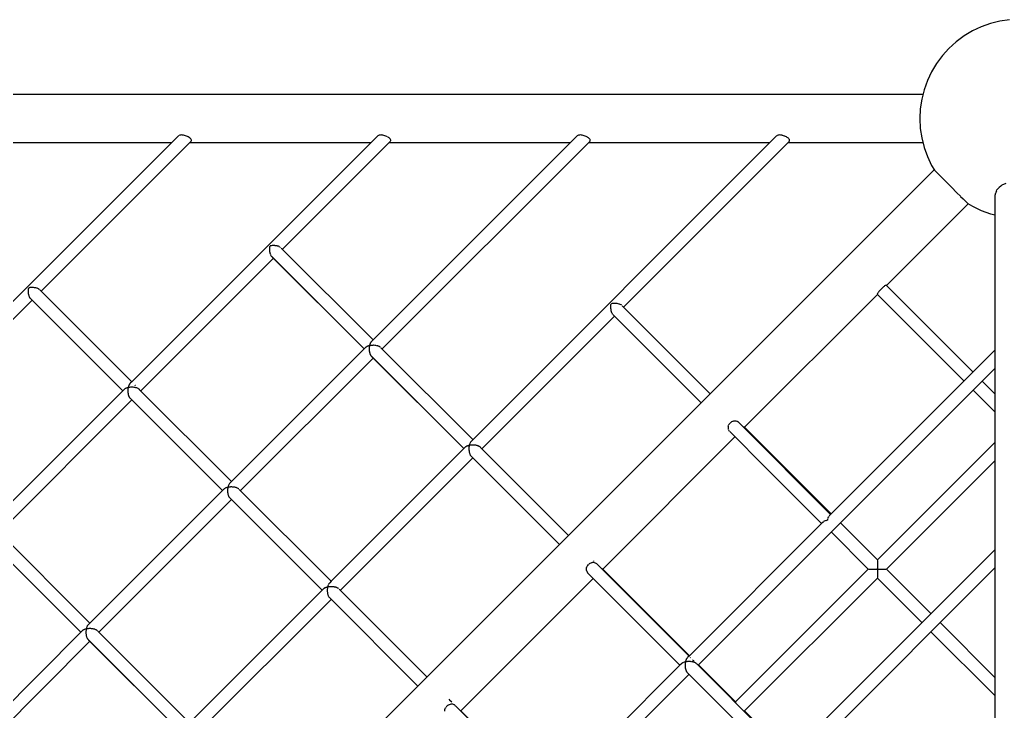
# Model space of a CAD drawing. Header units: millimetres. Extents: x -4086 to 3652, y -3941 to 3614.
# Drawn here: x -1010 to 218, y 1258 to 2119 of the extents above; entities that cross this region are included whole.
import ezdxf

# ---------------------------------------------------------------- set-up
doc = ezdxf.new("R2010")
doc.units = ezdxf.units.MM
doc.layers.add('DIKOM_ОБЪЕКТ', color=7, linetype='Continuous')

msp = doc.modelspace()

# ---------------------------------------------------------------- linework, layer by layer
at = {"layer": 'DIKOM_ОБЪЕКТ', "color": 7, "linetype": 'Continuous'}
for p, q in [((198.095, 2113.982), (186.671, 2109.894)), ((209.864, 2116.93), (198.095, 2113.982)), ((221.865, 2118.709), (209.864, 2116.93)), ((175.702, 2104.707), (165.295, 2098.47)), ((186.671, 2109.894), (175.702, 2104.707)), ((155.551, 2091.243), (146.56, 2083.095)), ((165.295, 2098.47), (155.551, 2091.243)), ((146.56, 2083.095), (138.412, 2074.105)), ((131.184, 2064.36), (124.946, 2053.953)), ((138.412, 2074.105), (131.184, 2064.36)), ((124.946, 2053.953), (119.759, 2042.985)), ((119.759, 2042.985), (115.67, 2031.561)), ((115.67, 2031.561), (112.722, 2019.792)), ((114.173, 2025.584), (-1466.364, 2025.619)), ((112.722, 2019.792), (110.942, 2007.791)), ((110.942, 2007.791), (110.346, 1995.672)), ((110.346, 1995.672), (110.942, 1983.554)), ((110.942, 1983.554), (112.722, 1971.552)), ((-812.835, 1973.855), (-1170.733, 1615.974)), ((-1046.506, 1965.786), (-820.909, 1965.781)), ((-796.415, 1967.715), (-983.193, 1780.946)), ((-796.415, 1967.715), (-983.193, 1780.946)), ((-564.678, 1973.85), (-870.399, 1668.143)), ((-812.32, 1974.249), (-812.835, 1973.855)), ((-811.703, 1974.542), (-812.301, 1974.263)), ((-810.582, 1975.011), (-811.567, 1974.623)), ((-809.496, 1975.26), (-810.549, 1975.025)), ((-808.365, 1975.347), (-809.462, 1975.269)), ((-807.213, 1975.268), (-808.329, 1975.35)), ((-806.066, 1975.026), (-807.177, 1975.266)), ((-804.95, 1974.627), (-806.031, 1975.019)), ((-803.701, 1974.266), (-804.778, 1974.542)), ((-802.441, 1973.859), (-803.663, 1974.257)), ((-801.234, 1973.381), (-802.405, 1973.847)), ((-800.105, 1972.84), (-801.2, 1973.367)), ((-799.082, 1972.251), (-800.074, 1972.825)), ((-798.185, 1971.626), (-799.054, 1972.235)), ((-798.349, 1965.781), (-572.753, 1965.776)), ((-797.436, 1970.979), (-798.161, 1971.61)), ((-797.18, 1970.696), (-797.416, 1970.961)), ((-796.851, 1970.324), (-797.18, 1970.696)), ((-796.442, 1969.676), (-796.835, 1970.306)), ((-796.219, 1969.05), (-796.431, 1969.659)), ((-796.348, 1967.918), (-796.187, 1968.443)), ((-796.188, 1968.459), (-796.214, 1969.033)), ((-548.259, 1967.709), (-682.858, 1833.115)), ((-548.259, 1967.709), (-682.858, 1833.115)), ((-316.521, 1973.844), (-571.859, 1718.517)), ((-564.158, 1974.247), (-564.678, 1973.85)), ((-563.546, 1974.536), (-564.144, 1974.258)), ((-562.417, 1975.009), (-563.409, 1974.617)), ((-561.331, 1975.257), (-562.392, 1975.019)), ((-560.199, 1975.343), (-561.305, 1975.263)), ((-559.047, 1975.262), (-560.173, 1975.344)), ((-557.9, 1975.019), (-559.02, 1975.26)), ((-300.101, 1967.704), (-558.784, 1709.031)), ((-300.101, 1967.704), (-558.784, 1709.031)), ((-556.784, 1974.618), (-557.874, 1975.014)), ((-555.535, 1974.258), (-556.62, 1974.536)), ((-554.276, 1973.851), (-555.506, 1974.251)), ((-553.069, 1973.372), (-554.248, 1973.842)), ((-551.941, 1972.831), (-553.043, 1973.361)), ((-550.918, 1972.242), (-551.917, 1972.82)), ((-550.17, 1971.72), (-550.897, 1972.229)), ((-550.192, 1965.775), (-324.596, 1965.77)), ((-549.274, 1970.969), (-550.004, 1971.603)), ((-548.689, 1970.314), (-549.258, 1970.955)), ((-548.282, 1969.667), (-548.677, 1970.301)), ((-548.061, 1969.041), (-548.273, 1969.653)), ((-548.192, 1967.909), (-548.03, 1968.438)), ((-548.03, 1968.45), (-548.057, 1969.027)), ((-68.364, 1973.838), (-447.785, 1594.434)), ((-315.999, 1974.243), (-316.521, 1973.844)), ((-315.389, 1974.531), (-315.987, 1974.252)), ((-314.255, 1975.005), (-315.253, 1974.612)), ((-313.169, 1975.253), (-314.235, 1975.014)), ((-312.037, 1975.337), (-313.148, 1975.258)), ((-310.885, 1975.257), (-312.015, 1975.338)), ((-309.738, 1975.013), (-310.863, 1975.254)), ((-308.623, 1974.611), (-309.717, 1975.008)), ((-307.372, 1974.252), (-308.462, 1974.531)), ((-306.113, 1973.844), (-307.35, 1974.246)), ((-304.907, 1973.364), (-306.091, 1973.837)), ((-303.78, 1972.824), (-304.886, 1973.356)), ((-302.756, 1972.233), (-303.634, 1972.741)), ((-301.862, 1971.608), (-302.74, 1972.224)), ((-302.035, 1965.77), (-76.439, 1965.765)), ((-301.114, 1970.961), (-301.847, 1971.598)), ((-300.53, 1970.306), (-301.102, 1970.95)), ((-300.124, 1969.659), (-300.52, 1970.295)), ((-299.903, 1969.032), (-300.117, 1969.647)), ((-300.036, 1967.902), (-299.873, 1968.432)), ((-299.874, 1968.443), (-299.899, 1969.022)), ((-51.945, 1967.697), (-258.45, 1761.201)), ((-51.945, 1967.697), (-258.45, 1761.201)), ((-67.84, 1974.24), (-68.364, 1973.839)), ((-67.232, 1974.525), (-67.83, 1974.247)), ((-66.095, 1975.001), (-67.096, 1974.606)), ((-65.009, 1975.248), (-66.077, 1975.008)), ((-63.877, 1975.332), (-64.991, 1975.253)), ((-62.725, 1975.251), (-63.858, 1975.334)), ((-61.578, 1975.006), (-62.706, 1975.25)), ((-60.463, 1974.604), (-61.56, 1975.002)), ((-59.212, 1974.245), (-60.305, 1974.525)), ((-57.953, 1973.837), (-59.192, 1974.24)), ((-56.747, 1973.358), (-57.756, 1973.76)), ((-55.619, 1972.817), (-56.73, 1973.351)), ((-54.597, 1972.227), (-55.604, 1972.809)), ((-53.703, 1971.601), (-54.583, 1972.218)), ((-53.878, 1965.764), (114.172, 1965.76)), ((-52.955, 1970.954), (-53.69, 1971.592)), ((-52.371, 1970.298), (-52.944, 1970.945)), ((-51.966, 1969.651), (-52.364, 1970.289)), ((-51.745, 1969.025), (-51.959, 1969.642)), ((-51.879, 1967.894), (-51.716, 1968.426)), ((-51.716, 1968.435), (-51.742, 1969.017)), ((112.722, 1971.552), (115.669, 1959.783)), ((115.669, 1959.783), (119.757, 1948.36)), ((119.757, 1948.36), (124.944, 1937.391)), ((128.003, 1931.996), (-685.038, 1118.991)), ((124.944, 1937.391), (128.437, 1931.563)), ((128.003, 1931.996), (128.437, 1931.563)), ((128.003, 1931.996), (129.488, 1930.511)), ((129.488, 1930.511), (134.198, 1925.801)), ((134.198, 1925.801), (137.258, 1922.741)), ((137.774, 1922.224), (137.387, 1922.599)), ((137.774, 1922.224), (141.368, 1918.631)), ((141.368, 1918.631), (149.153, 1910.845)), ((149.153, 1910.845), (156.938, 1903.06)), ((156.938, 1903.06), (160.533, 1899.465)), ((204.066, 1900.328), (204.967, 1903.193)), ((205.2, 1903.9), (204.971, 1903.207)), ((205.2, 1903.9), (205.403, 1904.512)), ((205.664, 1905.413), (205.403, 1904.512)), ((205.668, 1905.427), (206.166, 1907.011)), ((206.166, 1907.011), (209.178, 1909.793)), ((210.984, 1911.414), (209.182, 1909.798)), ((211.431, 1911.874), (210.984, 1911.415)), ((211.429, 1911.874), (212.827, 1913.165)), ((212.827, 1913.165), (217.815, 1915.154)), ((160.533, 1899.465), (160.907, 1899.077)), ((161.048, 1898.951), (164.109, 1895.889)), ((164.109, 1895.889), (168.819, 1891.179)), ((170.304, 1889.694), (168.819, 1891.179)), ((204.065, 1876.475), (204.066, 1900.328)), ((170.304, 1889.694), (68.793, 1788.188)), ((170.304, 1889.694), (68.793, 1788.188)), ((169.87, 1890.128), (175.698, 1886.635)), ((170.304, 1889.694), (169.871, 1890.127)), ((175.698, 1886.635), (186.666, 1881.446)), ((186.666, 1881.446), (198.089, 1877.359)), ((198.089, 1877.359), (204.065, 1875.862)), ((204.057, 1685.71), (204.065, 1875.862)), ((-698.638, 1832.752), (-698.634, 1832.984)), ((-698.574, 1831.449), (-698.636, 1832.739)), ((-698.634, 1832.984), (-698.611, 1834.283)), ((-698.613, 1834.296), (-698.594, 1834.521)), ((-698.594, 1834.521), (-698.485, 1835.802)), ((-698.563, 1831.216), (-698.574, 1831.449)), ((-698.415, 1829.951), (-698.561, 1831.203)), ((-698.491, 1835.818), (-698.457, 1836.025)), ((-698.457, 1836.025), (-698.257, 1837.265)), ((-698.389, 1829.724), (-698.415, 1829.951)), ((-698.16, 1828.524), (-698.386, 1829.711)), ((-697.016, 1837.465), (-698.257, 1837.265)), ((-696.812, 1837.498), (-697.016, 1837.465)), ((-695.51, 1837.602), (-696.794, 1837.492)), ((-695.293, 1837.62), (-695.51, 1837.602)), ((-693.969, 1837.642), (-695.275, 1837.618)), ((-693.751, 1837.645), (-693.969, 1837.642)), ((-692.432, 1837.581), (-693.731, 1837.644)), ((-692.217, 1837.57), (-692.432, 1837.581)), ((-690.932, 1837.421), (-692.196, 1837.567)), ((-690.727, 1837.398), (-690.932, 1837.421)), ((-689.504, 1837.165), (-690.704, 1837.393)), ((-689.311, 1837.128), (-689.504, 1837.165)), ((-688.179, 1836.819), (-689.288, 1837.122)), ((-686.987, 1836.39), (-687.98, 1836.763)), ((-685.955, 1835.889), (-686.81, 1836.322)), ((-685.106, 1835.326), (-685.803, 1835.81)), ((-684.369, 1834.626), (-570.064, 1720.311)), ((-694.108, 1821.866), (-859.118, 1656.862)), ((-694.108, 1821.866), (-859.118, 1656.862)), ((-698.119, 1828.307), (-698.16, 1828.524)), ((-697.815, 1827.199), (-698.115, 1828.296)), ((-697.76, 1826.998), (-697.815, 1827.199)), ((-697.388, 1826.007), (-697.755, 1826.987)), ((-696.887, 1824.974), (-697.315, 1825.817)), ((-696.344, 1824.103), (-696.927, 1824.686)), ((-696.325, 1824.123), (-696.801, 1824.808)), ((-696.237, 1823.995), (-581.313, 1709.063)), ((-695.714, 1823.473), (-696.07, 1823.828)), ((-695.618, 1823.377), (-581.313, 1709.063)), ((-998.972, 1780.583), (-998.965, 1780.996)), ((-998.917, 1779.46), (-998.97, 1780.569)), ((-998.965, 1780.996), (-998.945, 1782.114)), ((-998.947, 1782.127), (-998.913, 1782.531)), ((-998.913, 1782.531), (-998.819, 1783.632)), ((-998.825, 1783.648), (-998.765, 1784.027)), ((-998.765, 1784.027), (-998.591, 1785.096)), ((-997.519, 1785.27), (-998.591, 1785.096)), ((-997.146, 1785.33), (-997.519, 1785.27)), ((-996.021, 1785.418), (-997.127, 1785.324)), ((-995.626, 1785.452), (-996.021, 1785.418)), ((-994.482, 1785.469), (-995.609, 1785.449)), ((-994.083, 1785.477), (-994.482, 1785.469)), ((-992.944, 1785.42), (-994.065, 1785.474)), ((-992.549, 1785.402), (-992.944, 1785.42)), ((-991.439, 1785.271), (-992.53, 1785.398)), ((-991.058, 1785.228), (-991.439, 1785.271)), ((-990.002, 1785.027), (-991.038, 1785.224)), ((-989.642, 1784.958), (-990.002, 1785.027)), ((-988.664, 1784.691), (-989.622, 1784.953)), ((-988.334, 1784.6), (-988.664, 1784.691)), ((-987.457, 1784.272), (-988.314, 1784.594)), ((-987.161, 1784.161), (-987.457, 1784.272)), ((-986.406, 1783.779), (-987.144, 1784.153)), ((-986.152, 1783.65), (-986.406, 1783.779)), ((-985.535, 1783.223), (-986.137, 1783.641)), ((-985.329, 1783.08), (-985.535, 1783.223)), ((-984.703, 1782.456), (-870.398, 1668.143)), ((59.4, 1780.658), (58.795, 1779.873)), ((60.09, 1781.487), (59.401, 1780.66)), ((60.847, 1782.34), (60.091, 1781.489)), ((61.656, 1783.197), (60.85, 1782.342)), ((62.5, 1784.04), (61.659, 1783.199)), ((63.358, 1784.85), (62.502, 1784.042)), ((64.21, 1785.608), (63.36, 1784.852)), ((65.04, 1786.298), (64.213, 1785.611)), ((65.827, 1786.904), (65.042, 1786.3)), ((66.554, 1787.413), (65.829, 1786.906)), ((67.206, 1787.813), (66.556, 1787.414)), ((67.767, 1788.096), (67.207, 1787.814)), ((68.224, 1788.254), (67.768, 1788.097)), ((68.569, 1788.285), (68.226, 1788.255)), ((68.793, 1788.189), (68.571, 1788.285)), ((68.793, 1788.188), (176.632, 1680.345)), ((-994.442, 1769.696), (-1159.453, 1604.692)), ((-994.442, 1769.696), (-1159.453, 1604.692)), ((-998.897, 1779.047), (-998.917, 1779.46)), ((-998.769, 1777.958), (-998.894, 1779.034)), ((-998.723, 1777.554), (-998.769, 1777.958)), ((-998.526, 1776.522), (-998.719, 1777.542)), ((-998.453, 1776.138), (-998.526, 1776.522)), ((-998.191, 1775.185), (-998.449, 1776.126)), ((-998.094, 1774.829), (-998.191, 1775.185)), ((-997.773, 1773.977), (-998.089, 1774.819)), ((-997.654, 1773.657), (-997.773, 1773.977)), ((-997.282, 1772.924), (-997.649, 1773.648)), ((-997.142, 1772.649), (-997.282, 1772.924)), ((-996.727, 1772.051), (-997.137, 1772.642)), ((-996.761, 1772.016), (-996.937, 1772.192)), ((-996.61, 1771.865), (-996.761, 1772.016)), ((-996.571, 1771.826), (-996.727, 1772.051)), ((-996.571, 1771.826), (-881.648, 1656.894)), ((57.513, 1776.908), (-107.707, 1611.694)), ((57.513, 1776.908), (-107.707, 1611.694)), ((57.447, 1777.475), (57.415, 1777.131)), ((57.416, 1777.131), (57.513, 1776.908)), ((57.604, 1777.932), (57.447, 1777.476)), ((57.513, 1776.908), (165.352, 1669.064)), ((57.513, 1776.908), (165.352, 1669.064)), ((57.886, 1778.492), (57.605, 1777.934)), ((58.286, 1779.144), (57.887, 1778.495)), ((58.794, 1779.871), (58.287, 1779.146)), ((-274.23, 1760.838), (-274.227, 1761.062)), ((-274.166, 1759.527), (-274.228, 1760.816)), ((-274.227, 1761.062), (-274.203, 1762.365)), ((-274.205, 1762.382), (-274.187, 1762.601)), ((-274.187, 1762.601), (-274.077, 1763.888)), ((-274.155, 1759.302), (-274.166, 1759.527)), ((-274.006, 1758.029), (-274.151, 1759.275)), ((-274.082, 1763.903), (-274.049, 1764.107)), ((-274.049, 1764.107), (-273.849, 1765.351)), ((-273.981, 1757.81), (-274.006, 1758.029)), ((-273.75, 1756.602), (-273.974, 1757.78)), ((-272.603, 1765.551), (-273.849, 1765.351)), ((-273.711, 1756.394), (-273.75, 1756.602)), ((-273.405, 1755.278), (-273.702, 1756.361)), ((-272.408, 1765.583), (-272.603, 1765.551)), ((-271.096, 1765.688), (-272.386, 1765.578)), ((-270.894, 1765.706), (-271.096, 1765.688)), ((-269.556, 1765.728), (-270.867, 1765.704)), ((-269.357, 1765.732), (-269.556, 1765.728)), ((-268.019, 1765.667), (-269.323, 1765.73)), ((-266.52, 1765.507), (-267.788, 1765.654)), ((-265.092, 1765.25), (-266.296, 1765.479)), ((-263.768, 1764.905), (-264.88, 1765.208)), ((-262.577, 1764.476), (-263.572, 1764.849)), ((-261.545, 1763.974), (-262.402, 1764.408)), ((-260.696, 1763.411), (-261.395, 1763.896)), ((-259.961, 1762.711), (-150.632, 1653.374)), ((-269.7, 1749.951), (-434.711, 1584.948)), ((-269.7, 1749.951), (-434.711, 1584.948)), ((-273.352, 1755.084), (-273.405, 1755.278)), ((-272.977, 1754.087), (-273.339, 1755.053)), ((-272.477, 1753.054), (-272.896, 1753.883)), ((-271.914, 1752.204), (-272.382, 1752.878)), ((-271.829, 1752.081), (-161.881, 1642.124)), ((-581.313, 1709.063), (-746.325, 1544.06)), ((-579.519, 1710.857), (-581.313, 1709.063)), ((-579.04, 1711.253), (-579.519, 1710.858)), ((-578.804, 1711.448), (-578.962, 1711.317)), ((-578.189, 1711.813), (-578.796, 1711.455)), ((-577.887, 1711.991), (-578.087, 1711.873)), ((-577.156, 1712.312), (-577.878, 1711.998)), ((-576.795, 1712.469), (-577.034, 1712.365)), ((-575.965, 1712.738), (-576.784, 1712.475)), ((-575.552, 1712.87), (-575.824, 1712.783)), ((-574.641, 1713.08), (-575.535, 1712.881)), ((-574.564, 1708.669), (-574.559, 1709.002)), ((-574.538, 1708.148), (-574.562, 1708.655)), ((-574.559, 1709.002), (-574.547, 1709.691)), ((-574.546, 1709.691), (-574.537, 1710.2)), ((-574.54, 1710.213), (-574.512, 1710.539)), ((-574.505, 1707.466), (-574.538, 1708.148)), ((-574.512, 1710.539), (-574.454, 1711.22)), ((-574.489, 1707.132), (-574.505, 1707.466)), ((-574.184, 1713.182), (-574.487, 1713.114)), ((-574.429, 1706.626), (-574.487, 1707.12)), ((-574.454, 1711.22), (-574.411, 1711.718)), ((-574.352, 1705.966), (-574.429, 1706.626)), ((-574.417, 1711.734), (-574.368, 1712.039)), ((-574.368, 1712.039), (-574.262, 1712.699)), ((-574.262, 1712.699), (-574.183, 1713.182)), ((-574.184, 1713.183), (-574.116, 1713.485)), ((-573.22, 1713.336), (-574.183, 1713.182)), ((-574.116, 1713.485), (-573.98, 1714.1)), ((-573.98, 1714.1), (-573.883, 1714.534)), ((-573.871, 1714.551), (-573.785, 1714.82)), ((-573.785, 1714.82), (-573.605, 1715.385)), ((-573.605, 1715.385), (-573.478, 1715.781)), ((-573.471, 1715.794), (-573.368, 1716.029)), ((-573.368, 1716.029), (-573.151, 1716.527)), ((-573.152, 1716.527), (-573, 1716.876)), ((-572.736, 1713.416), (-573.04, 1713.366)), ((-572.993, 1716.886), (-572.877, 1717.082)), ((-572.877, 1717.082), (-572.629, 1717.503)), ((-571.723, 1713.494), (-572.72, 1713.41)), ((-572.629, 1717.503), (-572.456, 1717.794)), ((-572.45, 1717.802), (-572.322, 1717.956)), ((-572.322, 1717.956), (-572.048, 1718.288)), ((-572.048, 1718.288), (-571.859, 1718.517)), ((-571.214, 1713.538), (-571.538, 1713.511)), ((-570.191, 1713.554), (-571.202, 1713.535)), ((-569.67, 1713.562), (-569.999, 1713.557)), ((-568.654, 1713.512), (-569.657, 1713.56)), ((-568.135, 1713.487), (-568.461, 1713.503)), ((-567.149, 1713.372), (-568.122, 1713.484)), ((-566.642, 1713.312), (-566.959, 1713.35)), ((-565.708, 1713.134), (-566.63, 1713.309)), ((-565.225, 1713.042), (-565.526, 1713.099)), ((-564.364, 1712.806), (-565.214, 1713.04)), ((-563.917, 1712.684), (-564.194, 1712.76)), ((-563.147, 1712.394), (-563.906, 1712.68)), ((-562.746, 1712.244), (-562.993, 1712.337)), ((-562.083, 1711.908), (-562.736, 1712.239)), ((-561.737, 1711.731), (-561.95, 1711.84)), ((-561.196, 1711.357), (-561.729, 1711.727)), ((-560.914, 1711.16), (-561.088, 1711.281)), ((-560.295, 1710.542), (-445.991, 1596.229)), ((204.058, 1707.77), (-2.467, 1501.253)), ((-570.034, 1697.782), (-735.044, 1532.778)), ((-570.034, 1697.782), (-735.044, 1532.778)), ((-574.315, 1705.64), (-574.352, 1705.966)), ((-574.222, 1705.157), (-574.311, 1705.628)), ((-574.104, 1704.534), (-574.222, 1705.157)), ((-574.045, 1704.224), (-574.104, 1704.534)), ((-573.922, 1703.776), (-574.041, 1704.212)), ((-573.765, 1703.202), (-573.922, 1703.776)), ((-573.687, 1702.915), (-573.765, 1703.202)), ((-573.535, 1702.513), (-573.682, 1702.905)), ((-573.343, 1702), (-573.535, 1702.513)), ((-573.246, 1701.745), (-573.343, 1702)), ((-573.071, 1701.398), (-573.241, 1701.734)), ((-572.847, 1700.956), (-573.071, 1701.398)), ((-572.735, 1700.735), (-572.847, 1700.956)), ((-572.538, 1700.452), (-572.729, 1700.727)), ((-572.288, 1700.093), (-572.538, 1700.452)), ((-572.162, 1699.911), (-572.288, 1700.093)), ((-572.163, 1699.913), (-457.24, 1584.981)), ((-571.681, 1699.43), (-572.099, 1699.849)), ((-571.544, 1699.294), (-457.24, 1584.981)), ((204.057, 1685.209), (-165.656, 1315.512)), ((204.057, 1685.209), (-165.656, 1315.512)), ((204.04, 1211.385), (204.057, 1685.209)), ((-879.853, 1658.689), (-881.648, 1656.894)), ((-879.372, 1659.085), (-879.853, 1658.688)), ((-879.138, 1659.278), (-879.315, 1659.133)), ((-878.518, 1659.647), (-879.13, 1659.285)), ((-878.221, 1659.822), (-878.447, 1659.688)), ((-877.483, 1660.146), (-878.212, 1659.829)), ((-877.129, 1660.3), (-877.4, 1660.182)), ((-876.288, 1660.572), (-877.118, 1660.307)), ((-875.886, 1660.7), (-876.196, 1660.601)), ((-874.961, 1660.915), (-875.869, 1660.712)), ((-874.89, 1656.995), (-874.878, 1657.652)), ((-874.878, 1657.652), (-874.871, 1658.03)), ((-874.873, 1658.044), (-874.832, 1658.53)), ((-874.518, 1661.014), (-874.862, 1660.937)), ((-874.832, 1658.53), (-874.777, 1659.178)), ((-874.777, 1659.178), (-874.745, 1659.55)), ((-874.751, 1659.565), (-874.677, 1660.025)), ((-874.677, 1660.025), (-874.576, 1660.649)), ((-874.576, 1660.649), (-874.517, 1661.012)), ((-874.518, 1661.013), (-874.42, 1661.456)), ((-873.528, 1661.172), (-874.517, 1661.012)), ((-874.42, 1661.456), (-874.288, 1662.046)), ((-874.288, 1662.046), (-874.217, 1662.365)), ((-874.205, 1662.382), (-874.078, 1662.78)), ((-874.078, 1662.78), (-873.906, 1663.318)), ((-873.906, 1663.318), (-873.811, 1663.613)), ((-873.804, 1663.624), (-873.652, 1663.973)), ((-873.652, 1663.973), (-873.446, 1664.448)), ((-873.446, 1664.448), (-873.334, 1664.707)), ((-873.07, 1661.246), (-873.433, 1661.188)), ((-873.327, 1664.716), (-873.154, 1665.008)), ((-873.154, 1665.008), (-872.918, 1665.409)), ((-872.031, 1661.327), (-873.054, 1661.24)), ((-872.918, 1665.409), (-872.79, 1665.625)), ((-872.783, 1665.633), (-872.594, 1665.862)), ((-872.594, 1665.862), (-872.333, 1666.178)), ((-872.333, 1666.178), (-872.193, 1666.349)), ((-870.399, 1668.143), (-872.193, 1666.349)), ((-871.549, 1661.368), (-871.93, 1661.335)), ((-870.494, 1661.384), (-871.535, 1661.366)), ((-870.004, 1661.393), (-870.394, 1661.386)), ((-868.955, 1661.341), (-869.991, 1661.391)), ((-868.469, 1661.318), (-868.858, 1661.336)), ((-867.448, 1661.198), (-868.456, 1661.315)), ((-866.976, 1661.143), (-867.357, 1661.188)), ((-866.007, 1660.958), (-866.963, 1661.14)), ((-866.013, 1663.757), (-866.274, 1664.018)), ((-865.831, 1663.574), (-866.013, 1663.757)), ((-865.56, 1660.874), (-865.922, 1660.942)), ((-864.664, 1660.627), (-865.548, 1660.87)), ((-864.251, 1660.514), (-864.587, 1660.607)), ((-863.448, 1660.213), (-864.24, 1660.51)), ((-863.079, 1660.075), (-863.38, 1660.187)), ((-862.388, 1659.724), (-863.07, 1660.07)), ((-862.071, 1659.563), (-862.33, 1659.694)), ((-861.507, 1659.171), (-862.063, 1659.557)), ((-861.249, 1658.992), (-861.46, 1659.139)), ((-860.923, 1658.666), (-861.242, 1658.986)), ((-860.629, 1658.372), (-746.325, 1544.06)), ((176.632, 1657.784), (204.055, 1630.359)), ((176.632, 1657.784), (204.055, 1630.359)), ((187.912, 1669.064), (204.056, 1652.92)), ((-881.648, 1656.894), (-1046.659, 1491.89)), ((-870.368, 1645.613), (-1035.379, 1480.609)), ((-870.368, 1645.613), (-1035.379, 1480.609)), ((-874.898, 1656.499), (-874.89, 1656.995)), ((-874.878, 1656.109), (-874.897, 1656.485)), ((-874.847, 1655.458), (-874.878, 1656.109)), ((-874.823, 1654.964), (-874.847, 1655.458)), ((-874.778, 1654.583), (-874.821, 1654.951)), ((-874.705, 1653.953), (-874.778, 1654.583)), ((-874.649, 1653.47), (-874.705, 1653.953)), ((-874.579, 1653.108), (-874.646, 1653.458)), ((-874.466, 1652.513), (-874.579, 1653.108)), ((-874.379, 1652.054), (-874.466, 1652.513)), ((-874.286, 1651.718), (-874.375, 1652.043)), ((-874.136, 1651.171), (-874.286, 1651.718)), ((-874.02, 1650.746), (-874.136, 1651.171)), ((-873.906, 1650.445), (-874.016, 1650.735)), ((-873.723, 1649.954), (-873.906, 1650.445)), ((-873.58, 1649.575), (-873.723, 1649.954)), ((-873.448, 1649.314), (-873.575, 1649.565)), ((-873.234, 1648.894), (-873.448, 1649.314)), ((-873.069, 1648.566), (-873.234, 1648.894)), ((-872.92, 1648.352), (-873.063, 1648.558)), ((-872.683, 1648.01), (-872.92, 1648.352)), ((-872.497, 1647.743), (-872.683, 1648.01)), ((-872.497, 1647.743), (-757.574, 1532.811)), ((-128.349, 1611.72), (-128.394, 1610.736)), ((-128.382, 1610.626), (-128.279, 1609.671)), ((-128.153, 1612.825), (-128.345, 1611.834)), ((-128.251, 1609.566), (-128.001, 1608.663)), ((-128.131, 1612.938), (-127.796, 1613.914)), ((-127.956, 1608.564), (-127.567, 1607.73)), ((-127.758, 1614.025), (-127.288, 1614.964)), ((-127.234, 1615.071), (-126.639, 1615.953)), ((-126.571, 1616.052), (-125.864, 1616.856)), ((-124.981, 1617.653), (-125.784, 1616.946)), ((-124.009, 1618.329), (-124.89, 1617.733)), ((-122.97, 1618.866), (-123.909, 1618.396)), ((-121.933, 1619.239), (-122.864, 1618.92)), ((-121.776, 1619.292), (-120.785, 1619.484)), ((-120.672, 1619.506), (-119.688, 1619.55)), ((-119.575, 1619.556), (-118.62, 1619.452)), ((-118.51, 1619.44), (-117.605, 1619.191)), ((-117.499, 1619.161), (-116.666, 1618.773)), ((-116.618, 1619.028), (-115.023, 1617.433)), ((-116.569, 1618.728), (-115.826, 1618.209)), ((-115.023, 1617.433), (-114.136, 1616.547)), ((-114.136, 1616.547), (-0.674, 1503.047)), ((-108.735, 1611.602), (-109.04, 1611.448)), ((-108.277, 1611.76), (-108.733, 1611.603)), ((-107.932, 1611.792), (-108.275, 1611.761)), ((-107.708, 1611.695), (-107.931, 1611.792)), ((-107.707, 1611.695), (0.132, 1503.851)), ((-119.746, 1599.657), (-284.209, 1435.201)), ((-119.746, 1599.657), (-284.209, 1435.201)), ((-127.504, 1607.641), (-126.986, 1606.899)), ((-126.272, 1606.185), (-80.793, 1560.69)), ((-457.24, 1584.981), (-622.251, 1419.976)), ((-455.446, 1586.774), (-457.24, 1584.981)), ((-455.207, 1586.971), (-455.446, 1586.775)), ((-454.92, 1587.208), (-455.207, 1586.971)), ((-454.73, 1587.364), (-454.92, 1587.208)), ((-454.42, 1587.55), (-454.722, 1587.372)), ((-454.055, 1587.766), (-454.42, 1587.55)), ((-453.813, 1587.908), (-454.055, 1587.766)), ((-453.446, 1588.071), (-453.804, 1587.915)), ((-453.008, 1588.26), (-453.446, 1588.071)), ((-452.721, 1588.386), (-453.008, 1588.26)), ((-452.306, 1588.522), (-452.71, 1588.393)), ((-451.805, 1588.682), (-452.306, 1588.522)), ((-451.478, 1588.786), (-451.805, 1588.682)), ((-451.024, 1588.894), (-451.462, 1588.798)), ((-450.474, 1589.017), (-451.024, 1588.894)), ((-450.49, 1584.585), (-450.484, 1584.988)), ((-450.44, 1583.553), (-450.488, 1584.572)), ((-450.482, 1585.093), (-450.464, 1586.116)), ((-450.11, 1589.099), (-450.474, 1589.017)), ((-450.466, 1586.13), (-450.432, 1586.523)), ((-450.423, 1586.631), (-450.338, 1587.634)), ((-450.343, 1587.651), (-450.284, 1588.022)), ((-450.266, 1588.133), (-450.11, 1589.098)), ((-450.11, 1589.1), (-450.029, 1589.461)), ((-449.628, 1589.176), (-450.109, 1589.098)), ((-450.008, 1589.558), (-449.809, 1590.45)), ((-449.797, 1590.468), (-449.693, 1590.793)), ((-449.664, 1590.885), (-449.404, 1591.699)), ((-449.033, 1589.272), (-449.628, 1589.176)), ((-449.397, 1591.711), (-449.273, 1591.995)), ((-449.236, 1592.079), (-448.926, 1592.793)), ((-448.662, 1589.332), (-449.033, 1589.272)), ((-448.919, 1592.802), (-448.779, 1593.04)), ((-448.736, 1593.113), (-448.382, 1593.711)), ((-448.153, 1589.368), (-448.646, 1589.326)), ((-448.376, 1593.719), (-448.221, 1593.906)), ((-448.173, 1593.964), (-447.785, 1594.434)), ((-447.532, 1589.421), (-448.154, 1589.368)), ((-447.141, 1589.454), (-447.532, 1589.421)), ((-446.63, 1589.461), (-447.128, 1589.452)), ((-445.995, 1589.472), (-446.63, 1589.461)), ((-445.596, 1589.479), (-445.995, 1589.472)), ((-445.091, 1589.454), (-445.583, 1589.477)), ((-444.457, 1589.423), (-445.091, 1589.453)), ((-444.061, 1589.404), (-444.457, 1589.423)), ((-443.572, 1589.346), (-444.048, 1589.401)), ((-442.953, 1589.274), (-443.572, 1589.346)), ((-442.568, 1589.229), (-442.953, 1589.274)), ((-442.106, 1589.14), (-442.556, 1589.226)), ((-441.517, 1589.029), (-442.106, 1589.14)), ((-441.151, 1588.96), (-441.517, 1589.029)), ((-440.726, 1588.842), (-441.14, 1588.956)), ((-440.18, 1588.693), (-440.726, 1588.842)), ((-439.843, 1588.6), (-440.18, 1588.693)), ((-439.463, 1588.458), (-439.832, 1588.596)), ((-438.972, 1588.273), (-439.463, 1588.458)), ((-438.672, 1588.161), (-438.972, 1588.273)), ((-438.345, 1587.994), (-438.662, 1588.155)), ((-437.922, 1587.78), (-438.345, 1587.994)), ((-437.664, 1587.649), (-437.922, 1587.78)), ((-437.396, 1587.463), (-437.655, 1587.643)), ((-437.237, 1587.474), (-437.437, 1587.675)), ((-437.051, 1587.224), (-437.397, 1587.464)), ((-436.841, 1587.078), (-437.051, 1587.224)), ((-436.47, 1586.707), (-436.636, 1586.872)), ((-436.222, 1586.459), (-326.892, 1477.121)), ((57.506, 1446.474), (204.054, 1593.015)), ((57.506, 1446.474), (204.054, 1593.015)), ((-445.96, 1573.699), (-610.971, 1408.695)), ((-445.96, 1573.699), (-610.971, 1408.695)), ((-450.416, 1583.05), (-450.435, 1583.451)), ((-450.297, 1582.044), (-450.413, 1583.037)), ((-450.241, 1581.557), (-450.287, 1581.949)), ((-450.059, 1580.602), (-450.238, 1581.545)), ((-449.971, 1580.14), (-450.042, 1580.513)), ((-449.729, 1579.256), (-449.968, 1580.13)), ((-449.612, 1578.832), (-449.707, 1579.177)), ((-449.315, 1578.04), (-449.608, 1578.822)), ((-449.172, 1577.66), (-449.288, 1577.969)), ((-448.826, 1576.978), (-449.168, 1577.651)), ((-448.661, 1576.651), (-448.796, 1576.918)), ((-448.273, 1576.094), (-448.655, 1576.644)), ((-448.089, 1575.829), (-448.24, 1576.046)), ((-448.089, 1575.829), (-338.141, 1465.873)), ((-447.47, 1575.21), (-374.856, 1502.591)), ((-80.793, 1560.69), (-11.923, 1491.797)), ((68.786, 1435.193), (204.053, 1570.455)), ((-755.422, 1534.901), (-755.78, 1534.605)), ((-755.064, 1535.195), (-755.322, 1534.983)), ((-754.603, 1535.47), (-755.056, 1535.202)), ((-754.147, 1535.739), (-754.474, 1535.546)), ((-753.599, 1535.98), (-754.138, 1535.745)), ((-753.056, 1536.216), (-753.444, 1536.047)), ((-752.433, 1536.419), (-753.044, 1536.224)), ((-751.813, 1536.617), (-752.255, 1536.476)), ((-751.132, 1536.777), (-751.795, 1536.629)), ((-750.933, 1536.821), (-751.131, 1536.777)), ((-750.445, 1536.93), (-750.933, 1536.821)), ((-750.754, 1534.496), (-750.735, 1534.715)), ((-750.735, 1534.715), (-750.671, 1535.466)), ((-750.677, 1535.481), (-750.594, 1535.991)), ((-750.594, 1535.991), (-750.56, 1536.203)), ((-750.56, 1536.203), (-750.443, 1536.929)), ((-750.445, 1536.93), (-750.335, 1537.418)), ((-749.72, 1537.046), (-750.443, 1536.929)), ((-750.335, 1537.418), (-750.291, 1537.618)), ((-750.29, 1537.617), (-750.142, 1538.282)), ((-750.131, 1538.298), (-749.991, 1538.738)), ((-749.932, 1538.924), (-749.738, 1539.529)), ((-749.731, 1539.541), (-749.563, 1539.926)), ((-749.504, 1537.08), (-749.72, 1537.046)), ((-748.996, 1537.163), (-749.504, 1537.08)), ((-749.491, 1540.091), (-749.26, 1540.623)), ((-749.253, 1540.633), (-749.063, 1540.956)), ((-748.98, 1541.095), (-748.717, 1541.541)), ((-748.235, 1537.22), (-748.98, 1537.157)), ((-748.71, 1541.55), (-748.501, 1541.803)), ((-748.409, 1541.915), (-748.119, 1542.265)), ((-748.008, 1537.239), (-748.235, 1537.22)), ((-746.325, 1544.06), (-748.119, 1542.265)), ((-747.475, 1537.285), (-748.008, 1537.239)), ((-746.705, 1537.296), (-747.462, 1537.282)), ((-746.472, 1537.301), (-746.705, 1537.296)), ((-745.931, 1537.31), (-746.472, 1537.301)), ((-745.168, 1537.272), (-745.917, 1537.308)), ((-744.933, 1537.26), (-745.168, 1537.272)), ((-744.395, 1537.234), (-744.933, 1537.26)), ((-743.655, 1537.148), (-744.382, 1537.232)), ((-743.425, 1537.12), (-743.655, 1537.148)), ((-742.902, 1537.06), (-743.425, 1537.12)), ((-742.202, 1536.926), (-742.89, 1537.057)), ((-741.982, 1536.884), (-742.202, 1536.926)), ((-741.485, 1536.79), (-741.982, 1536.884)), ((-740.84, 1536.613), (-741.474, 1536.786)), ((-740.635, 1536.557), (-740.84, 1536.612)), ((-740.177, 1536.432), (-740.635, 1536.557)), ((-739.598, 1536.214), (-740.167, 1536.427)), ((-739.005, 1535.991), (-739.415, 1536.145)), ((-738.508, 1535.739), (-738.996, 1535.987)), ((-737.996, 1535.48), (-738.349, 1535.658)), ((-737.592, 1535.198), (-737.989, 1535.474)), ((-737.175, 1534.909), (-737.461, 1535.108)), ((-757.574, 1532.811), (-924.38, 1366.012)), ((-755.78, 1534.604), (-757.574, 1532.811)), ((-750.825, 1532.417), (-750.815, 1532.963)), ((-750.786, 1531.641), (-750.823, 1532.403)), ((-750.815, 1532.963), (-750.811, 1533.183)), ((-750.811, 1533.183), (-750.797, 1533.947)), ((-750.799, 1533.96), (-750.754, 1534.496)), ((-750.776, 1531.425), (-750.786, 1531.641)), ((-750.749, 1530.881), (-750.776, 1531.425)), ((-750.661, 1530.126), (-750.747, 1530.867)), ((-750.637, 1529.919), (-750.661, 1530.126)), ((-750.575, 1529.388), (-750.637, 1529.919)), ((-750.438, 1528.671), (-750.572, 1529.375)), ((-750.401, 1528.476), (-750.438, 1528.671)), ((-750.305, 1527.971), (-750.401, 1528.476)), ((-750.123, 1527.308), (-750.301, 1527.96)), ((-749.946, 1526.663), (-750.074, 1527.129)), ((-749.723, 1526.069), (-749.942, 1526.652)), ((-749.506, 1525.491), (-749.663, 1525.91)), ((-749.246, 1524.98), (-749.501, 1525.482)), ((-748.995, 1524.483), (-749.177, 1524.843)), ((-748.703, 1524.063), (-748.989, 1524.475)), ((-748.423, 1523.66), (-748.627, 1523.954)), ((-748.423, 1523.66), (-633.5, 1408.727)), ((-736.556, 1534.29), (-622.251, 1419.976)), ((-746.294, 1521.53), (-911.305, 1356.526)), ((-746.294, 1521.53), (-911.305, 1356.526)), ((-4.086, 1498.518), (-4.422, 1497.467)), ((-3.607, 1499.612), (-4.01, 1498.688)), ((-3.065, 1500.529), (-3.523, 1499.753)), ((-11.923, 1491.797), (-176.934, 1326.793)), ((-10.131, 1493.589), (-11.923, 1491.797)), ((-9.522, 1494.092), (-10.122, 1493.597)), ((-8.634, 1494.644), (-9.4, 1494.191)), ((-7.568, 1495.131), (-8.485, 1494.732)), ((-6.347, 1495.543), (-7.396, 1495.208)), ((-6.149, 1495.611), (-5.001, 1495.869)), ((-5.001, 1495.869), (-4.802, 1495.914)), ((-4.748, 1496.123), (-4.793, 1495.923)), ((-4.491, 1497.269), (-4.748, 1496.123)), ((11.411, 1492.571), (57.506, 1446.475)), ((-1036.89, 1482.12), (-922.585, 1367.807)), ((0.131, 1481.291), (46.225, 1435.194)), ((0.131, 1481.291), (46.225, 1435.194)), ((-1048.758, 1471.49), (-933.834, 1356.558)), ((-1048.139, 1470.87), (-933.834, 1356.558)), ((204.048, 1459.578), (-52.861, 1202.68)), ((-304.605, 1435.58), (-304.399, 1436.645)), ((-304.391, 1436.685), (-304.031, 1437.733)), ((-304.018, 1437.772), (-303.513, 1438.78)), ((-303.494, 1438.818), (-302.855, 1439.764)), ((-302.832, 1439.798), (-302.072, 1440.661)), ((-301.182, 1441.452), (-302.044, 1440.693)), ((-300.204, 1442.119), (-301.15, 1441.48)), ((-299.161, 1442.648), (-300.169, 1442.143)), ((-298.075, 1443.026), (-299.124, 1442.666)), ((-296.972, 1443.245), (-298.036, 1443.04)), ((-295.875, 1443.301), (-296.932, 1443.253)), ((-294.899, 1443.202), (-295.835, 1443.303)), ((-295.28, 1445.179), (-295.558, 1445.458)), ((-294.769, 1443.187), (-293.797, 1442.92)), ((-293.76, 1442.909), (-292.863, 1442.491)), ((-292.828, 1442.474), (-292.028, 1441.916)), ((-292.087, 1441.984), (-291.394, 1441.291)), ((-291.31, 1441.207), (-290.397, 1440.294)), ((-290.397, 1440.293), (-176.934, 1326.793)), ((204.048, 1437.017), (-41.583, 1191.397)), ((204.048, 1437.017), (-41.583, 1191.397)), ((57.505, 1445.914), (57.506, 1445.479)), ((57.506, 1442.09), (57.505, 1441.11)), ((57.505, 1441.11), (57.505, 1440.834)), ((57.505, 1440.685), (57.505, 1439.617)), ((57.505, 1439.617), (57.505, 1439.315)), ((57.505, 1439.156), (57.505, 1438.024)), ((57.505, 1438.024), (57.505, 1437.704)), ((57.505, 1437.538), (57.505, 1436.369)), ((57.506, 1446.311), (57.506, 1446.047)), ((57.506, 1445.275), (57.506, 1444.681)), ((57.506, 1444.411), (57.506, 1443.67)), ((57.506, 1443.67), (57.506, 1443.463)), ((57.506, 1443.341), (57.506, 1442.471)), ((57.506, 1442.471), (57.506, 1442.227)), ((-304.655, 1434.484), (-304.607, 1435.541)), ((-304.539, 1433.418), (-304.65, 1434.445)), ((-304.529, 1433.381), (-304.262, 1432.409)), ((-304.246, 1432.375), (-303.828, 1431.478)), ((-303.805, 1431.446), (-303.247, 1430.647)), ((-303.22, 1430.62), (-188.183, 1315.545)), ((-303.003, 1430.402), (-302.742, 1430.141)), ((-284.778, 1435.267), (-285.219, 1435.114)), ((-284.433, 1435.298), (-284.777, 1435.268)), ((-284.21, 1435.201), (-284.432, 1435.298)), ((-284.209, 1435.201), (-176.37, 1327.357)), ((-118.995, 1269.98), (46.225, 1435.194)), ((-118.995, 1269.98), (46.225, 1435.194)), ((46.352, 1435.193), (46.65, 1435.194)), ((46.726, 1435.194), (47.218, 1435.194)), ((47.342, 1435.194), (48.014, 1435.193)), ((48.185, 1435.193), (49.024, 1435.194)), ((49.237, 1435.194), (50.223, 1435.193)), ((50.473, 1435.193), (51.585, 1435.193)), ((51.866, 1435.193), (53.079, 1435.193)), ((53.384, 1435.193), (54.672, 1435.193)), ((54.995, 1435.193), (56.329, 1435.193)), ((56.662, 1435.194), (57.421, 1435.952)), ((56.662, 1435.193), (57.337, 1434.52)), ((57.337, 1434.52), (57.505, 1434.35)), ((57.505, 1436.369), (57.505, 1436.037)), ((57.505, 1434.184), (57.505, 1433.018)), ((57.505, 1433.018), (57.505, 1432.684)), ((57.505, 1432.521), (57.505, 1431.396)), ((57.505, 1431.396), (57.505, 1431.073)), ((57.505, 1430.918), (57.505, 1429.859)), ((57.505, 1429.859), (57.505, 1429.553)), ((57.505, 1429.412), (57.505, 1428.442)), ((57.505, 1428.442), (57.505, 1428.16)), ((57.505, 1428.034), (57.505, 1427.174)), ((57.505, 1427.174), (57.505, 1426.925)), ((57.505, 1426.817), (57.505, 1426.086)), ((57.505, 1426.086), (57.505, 1425.873)), ((57.505, 1425.787), (57.505, 1425.202)), ((57.505, 1424.966), (57.505, 1424.539)), ((57.505, 1424.375), (57.505, 1424.116)), ((58.105, 1434.95), (57.506, 1434.35)), ((57.902, 1435.471), (58.011, 1435.192)), ((58.011, 1435.192), (58.105, 1434.95)), ((58.041, 1435.501), (58.18, 1435.362)), ((58.349, 1435.193), (59.683, 1435.193)), ((60.016, 1435.193), (61.306, 1435.193)), ((61.627, 1435.193), (62.845, 1435.193)), ((63.146, 1435.193), (64.263, 1435.193)), ((64.539, 1435.193), (65.53, 1435.193)), ((65.776, 1435.193), (66.618, 1435.193)), ((66.826, 1435.193), (67.503, 1435.193)), ((67.669, 1435.193), (68.164, 1435.193)), ((68.285, 1435.193), (68.586, 1435.193)), ((68.786, 1435.193), (124.223, 1379.755)), ((-629.394, 1411.953), (-629.798, 1411.778)), ((-628.982, 1412.132), (-629.394, 1411.953)), ((-628.67, 1412.236), (-628.97, 1412.14)), ((-628.209, 1412.383), (-628.67, 1412.236)), ((-627.739, 1412.533), (-628.209, 1412.383)), ((-627.402, 1412.618), (-627.721, 1412.546)), ((-626.889, 1412.731), (-627.401, 1412.618)), ((-626.37, 1412.846), (-626.889, 1412.731)), ((-626.515, 1411.941), (-626.369, 1412.845)), ((-626.37, 1412.846), (-626.294, 1413.191)), ((-626.008, 1412.903), (-626.369, 1412.845)), ((-626.255, 1413.365), (-626.069, 1414.198)), ((-626.057, 1414.214), (-625.958, 1414.528)), ((-625.463, 1412.992), (-626.008, 1412.903)), ((-625.908, 1414.682), (-625.664, 1415.446)), ((-625.657, 1415.458), (-625.537, 1415.734)), ((-625.478, 1415.868), (-625.185, 1416.541)), ((-624.922, 1413.079), (-625.463, 1412.992)), ((-625.18, 1416.55), (-625.042, 1416.782)), ((-624.976, 1416.893), (-624.642, 1417.459)), ((-624.539, 1413.104), (-624.906, 1413.074)), ((-624.636, 1417.466), (-624.484, 1417.65)), ((-623.968, 1413.154), (-624.539, 1413.104)), ((-624.413, 1417.736), (-624.046, 1418.182)), ((-622.251, 1419.976), (-624.046, 1418.182)), ((-623.4, 1413.202), (-623.968, 1413.154)), ((-623.017, 1413.206), (-623.388, 1413.199)), ((-622.434, 1413.217), (-623.017, 1413.206)), ((-621.857, 1413.227), (-622.434, 1413.217)), ((-621.477, 1413.207), (-621.844, 1413.224)), ((-620.894, 1413.179), (-621.477, 1413.207)), ((-620.321, 1413.151), (-620.894, 1413.179)), ((-619.954, 1413.107), (-620.308, 1413.148)), ((-619.386, 1413.041), (-619.954, 1413.107)), ((-618.829, 1412.977), (-619.386, 1413.041)), ((-618.482, 1412.91), (-618.817, 1412.974)), ((-617.941, 1412.807), (-618.482, 1412.91)), ((-617.412, 1412.707), (-617.941, 1412.807)), ((-617.092, 1412.618), (-617.401, 1412.703)), ((-616.591, 1412.482), (-617.092, 1412.618)), ((-616.103, 1412.348), (-616.591, 1412.482)), ((-615.818, 1412.24), (-616.093, 1412.344)), ((-615.368, 1412.072), (-615.818, 1412.24)), ((-614.932, 1411.907), (-615.368, 1412.072)), ((-614.686, 1411.783), (-614.923, 1411.903)), ((-296.007, 1423.403), (-460.71, 1258.707)), ((-296.007, 1423.403), (-460.71, 1258.707)), ((-107.715, 1258.7), (57.505, 1423.913)), ((57.505, 1423.913), (112.942, 1368.475)), ((57.505, 1423.913), (112.942, 1368.475)), ((-633.5, 1408.727), (-798.511, 1243.724)), ((-631.706, 1410.521), (-633.5, 1408.727)), ((-631.528, 1410.668), (-631.706, 1410.521)), ((-631.264, 1410.887), (-631.528, 1410.668)), ((-630.99, 1411.112), (-631.264, 1410.887)), ((-630.758, 1411.251), (-630.983, 1411.118)), ((-630.421, 1411.451), (-630.758, 1411.251)), ((-630.073, 1411.655), (-630.421, 1411.451)), ((-629.798, 1411.778), (-630.064, 1411.662)), ((-626.751, 1408.333), (-626.744, 1408.714)), ((-626.703, 1407.376), (-626.749, 1408.319)), ((-626.744, 1408.714), (-626.74, 1408.914)), ((-626.74, 1408.914), (-626.724, 1409.864)), ((-626.726, 1409.877), (-626.694, 1410.253)), ((-626.694, 1407.175), (-626.703, 1407.376)), ((-626.676, 1406.797), (-626.694, 1407.175)), ((-626.677, 1410.446), (-626.597, 1411.382)), ((-626.567, 1405.868), (-626.673, 1406.785)), ((-626.602, 1411.397), (-626.544, 1411.757)), ((-626.544, 1405.67), (-626.567, 1405.868)), ((-626.501, 1405.304), (-626.544, 1405.67)), ((-626.333, 1404.424), (-626.498, 1405.292)), ((-626.231, 1403.888), (-626.297, 1404.233)), ((-626.008, 1403.075), (-626.228, 1403.876)), ((-625.873, 1402.58), (-625.96, 1402.898)), ((-625.599, 1401.851), (-625.868, 1402.569)), ((-625.432, 1401.407), (-625.54, 1401.692)), ((-625.115, 1400.782), (-625.428, 1401.398)), ((-624.921, 1400.4), (-625.046, 1400.645)), ((-624.566, 1399.889), (-624.916, 1400.392)), ((-624.35, 1399.577), (-624.487, 1399.775)), ((-614.299, 1411.586), (-614.686, 1411.783)), ((-613.924, 1411.397), (-614.299, 1411.586)), ((-613.723, 1411.256), (-613.915, 1411.391)), ((-613.407, 1411.037), (-613.723, 1411.257)), ((-613.101, 1410.825), (-613.407, 1411.037)), ((-612.482, 1410.206), (-503.152, 1300.868)), ((-622.22, 1397.447), (-787.231, 1232.442)), ((-622.22, 1397.447), (-787.231, 1232.442)), ((-624.349, 1399.576), (-514.401, 1289.62)), ((-926.197, 1362.656), (-925.998, 1363.276)), ((-925.991, 1363.288), (-925.8, 1363.729)), ((-925.758, 1363.824), (-925.52, 1364.371)), ((-925.513, 1364.38), (-925.295, 1364.751)), ((-925.249, 1364.829), (-924.977, 1365.289)), ((-924.97, 1365.297), (-924.729, 1365.589)), ((-924.679, 1365.65), (-924.38, 1366.012)), ((135.503, 1368.474), (204.042, 1299.931)), ((-933.834, 1356.558), (-1098.845, 1191.554)), ((-932.04, 1358.352), (-933.834, 1356.558)), ((-931.755, 1358.587), (-932.04, 1358.352)), ((-931.325, 1358.943), (-931.682, 1358.648)), ((-930.956, 1359.163), (-931.316, 1358.95)), ((-930.408, 1359.486), (-930.861, 1359.219)), ((-929.97, 1359.679), (-930.398, 1359.493)), ((-929.316, 1359.963), (-929.855, 1359.729)), ((-928.819, 1360.126), (-929.304, 1359.971)), ((-928.073, 1360.364), (-928.686, 1360.168)), ((-927.528, 1360.493), (-928.056, 1360.376)), ((-926.705, 1360.677), (-927.381, 1360.525)), ((-927.085, 1356.163), (-927.074, 1356.776)), ((-927.046, 1355.385), (-927.083, 1356.15)), ((-927.071, 1356.924), (-927.058, 1357.695)), ((-927.06, 1357.708), (-927.009, 1358.311)), ((-927.01, 1354.628), (-927.039, 1355.236)), ((-926.921, 1353.872), (-927.007, 1354.615)), ((-926.997, 1358.453), (-926.932, 1359.213)), ((-926.937, 1359.228), (-926.843, 1359.807)), ((-926.835, 1353.135), (-926.904, 1353.726)), ((-926.699, 1352.419), (-926.832, 1353.123)), ((-926.822, 1359.942), (-926.704, 1360.677)), ((-926.705, 1360.678), (-926.582, 1361.227)), ((-926.124, 1360.769), (-926.703, 1360.676)), ((-926.566, 1351.719), (-926.672, 1352.278)), ((-926.384, 1351.057), (-926.562, 1351.707)), ((-926.554, 1361.352), (-926.403, 1362.028)), ((-926.391, 1362.045), (-926.232, 1362.546)), ((-926.207, 1350.411), (-926.348, 1350.927)), ((-925.256, 1360.909), (-925.968, 1360.794)), ((-924.646, 1360.955), (-925.241, 1360.904)), ((-923.735, 1361.032), (-924.478, 1360.969)), ((-923.119, 1361.041), (-923.722, 1361.03)), ((-922.191, 1361.058), (-922.946, 1361.044)), ((-921.58, 1361.026), (-922.178, 1361.055)), ((-920.655, 1360.982), (-921.406, 1361.018)), ((-920.063, 1360.912), (-920.642, 1360.98)), ((-919.162, 1360.807), (-919.892, 1360.892)), ((-918.601, 1360.7), (-919.15, 1360.804)), ((-917.746, 1360.537), (-918.438, 1360.669)), ((-917.229, 1360.395), (-917.734, 1360.534)), ((-916.438, 1360.179), (-917.075, 1360.353)), ((-915.975, 1360.005), (-916.427, 1360.174)), ((-915.266, 1359.738), (-915.837, 1359.953)), ((-914.868, 1359.537), (-915.257, 1359.733)), ((-914.257, 1359.226), (-914.748, 1359.476)), ((-913.933, 1359.001), (-914.25, 1359.222)), ((-913.435, 1358.656), (-913.835, 1358.934)), ((-913.117, 1358.338), (-913.347, 1358.568)), ((-912.816, 1358.037), (-798.511, 1243.724)), ((124.222, 1357.194), (204.042, 1277.371)), ((124.222, 1357.194), (204.042, 1277.371)), ((-922.554, 1345.277), (-1087.565, 1180.273)), ((-922.554, 1345.277), (-1087.565, 1180.273)), ((-925.984, 1349.818), (-926.202, 1350.399)), ((-925.766, 1349.238), (-925.94, 1349.7)), ((-925.508, 1348.729), (-925.761, 1349.229)), ((-925.255, 1348.23), (-925.457, 1348.627)), ((-924.967, 1347.814), (-925.249, 1348.222)), ((-924.684, 1347.407), (-924.908, 1347.73)), ((-924.684, 1347.407), (-809.761, 1232.475)), ((-924.065, 1346.787), (-809.761, 1232.475)), ((-176.934, 1326.793), (-178.728, 1324.999)), ((-188.183, 1315.545), (-353.195, 1150.541)), ((-186.391, 1317.337), (-188.183, 1315.545)), ((-185.924, 1317.723), (-186.391, 1317.337)), ((-185.675, 1317.928), (-185.865, 1317.771)), ((-185.076, 1318.284), (-185.667, 1317.934)), ((-184.758, 1318.472), (-185.001, 1318.329)), ((-184.046, 1318.783), (-184.75, 1318.477)), ((-183.665, 1318.948), (-183.954, 1318.824)), ((-182.858, 1319.209), (-183.657, 1318.954)), ((-182.422, 1319.349), (-182.751, 1319.244)), ((-181.536, 1319.553), (-182.409, 1319.358)), ((-181.434, 1315.147), (-181.427, 1315.553)), ((-181.407, 1314.6), (-181.433, 1315.137)), ((-181.427, 1315.553), (-181.416, 1316.142)), ((-181.056, 1319.661), (-181.421, 1319.579)), ((-181.416, 1316.142), (-181.407, 1316.681)), ((-181.409, 1316.692), (-181.375, 1317.089)), ((-181.379, 1314.016), (-181.407, 1314.6)), ((-181.359, 1313.612), (-181.379, 1314.016)), ((-181.375, 1317.089), (-181.326, 1317.671)), ((-181.326, 1317.671), (-181.281, 1318.201)), ((-181.285, 1318.212), (-181.225, 1318.589)), ((-181.225, 1318.589), (-181.136, 1319.152)), ((-181.136, 1319.152), (-181.055, 1319.661)), ((-181.053, 1319.664), (-180.971, 1320.028)), ((-180.115, 1319.812), (-181.053, 1319.664)), ((-180.971, 1320.028), (-180.854, 1320.554)), ((-180.854, 1320.554), (-180.749, 1321.018)), ((-180.741, 1321.03), (-180.635, 1321.359)), ((-180.635, 1321.359), (-180.481, 1321.84)), ((-180.481, 1321.84), (-180.345, 1322.266)), ((-180.34, 1322.274), (-180.216, 1322.56)), ((-180.216, 1322.56), (-180.03, 1322.987)), ((-180.03, 1322.987), (-179.868, 1323.359)), ((-179.604, 1319.893), (-179.98, 1319.833)), ((-179.863, 1323.366), (-179.721, 1323.606)), ((-179.721, 1323.606), (-179.508, 1323.966)), ((-178.62, 1319.971), (-179.592, 1319.889)), ((-179.508, 1323.966), (-179.324, 1324.277)), ((-179.319, 1324.283), (-179.164, 1324.471)), ((-179.164, 1324.471), (-178.929, 1324.756)), ((-178.929, 1324.756), (-178.728, 1325)), ((-178.084, 1320.017), (-178.478, 1319.983)), ((-177.088, 1320.032), (-178.073, 1320.015)), ((-176.54, 1320.042), (-176.94, 1320.035)), ((-175.551, 1319.992), (-176.529, 1320.04)), ((-175.004, 1319.967), (-175.403, 1319.986)), ((-174.975, 1324.834), (-175.329, 1325.188)), ((-174.046, 1319.854), (-174.994, 1319.964)), ((-173.512, 1319.792), (-173.898, 1319.836)), ((-172.604, 1319.619), (-173.502, 1319.789)), ((-172.095, 1319.521), (-172.462, 1319.592)), ((-172.053, 1321.91), (-172.266, 1322.123)), ((-171.258, 1319.292), (-172.085, 1319.518)), ((-171.097, 1320.955), (-171.63, 1321.488)), ((-170.786, 1319.163), (-171.125, 1319.256)), ((-170.591, 1320.448), (-170.806, 1320.664)), ((-170.037, 1318.882), (-170.778, 1319.16)), ((-169.615, 1318.723), (-169.918, 1318.837)), ((-168.97, 1318.396), (-169.608, 1318.719)), ((-169.235, 1319.092), (-169.379, 1319.236)), ((-168.795, 1318.651), (-169.235, 1319.092)), ((-168.607, 1318.212), (-168.867, 1318.344)), ((-168.083, 1317.847), (-168.6, 1318.207)), ((-167.784, 1317.64), (-167.997, 1317.787)), ((-167.459, 1317.315), (-167.779, 1317.636)), ((-167.389, 1317.246), (-52.861, 1202.68)), ((-167.166, 1317.022), (-167.325, 1317.181)), ((-166.775, 1316.631), (-167.127, 1316.983)), ((-165.09, 1316.077), (-118.995, 1269.98)), ((-176.905, 1304.263), (-341.916, 1139.258)), ((-176.905, 1304.263), (-341.916, 1139.258)), ((-181.296, 1313.077), (-181.357, 1313.602)), ((-181.23, 1312.514), (-181.296, 1313.077)), ((-181.184, 1312.119), (-181.23, 1312.514)), ((-181.087, 1311.61), (-181.181, 1312.109)), ((-180.986, 1311.078), (-181.087, 1311.61)), ((-180.915, 1310.703), (-180.986, 1311.078)), ((-180.785, 1310.231), (-180.912, 1310.693)), ((-180.651, 1309.741), (-180.785, 1310.232)), ((-180.557, 1309.395), (-180.651, 1309.741)), ((-180.397, 1308.971), (-180.552, 1309.386)), ((-180.233, 1308.533), (-180.397, 1308.971)), ((-180.116, 1308.222), (-180.233, 1308.533)), ((-179.931, 1307.859), (-180.112, 1308.215)), ((-179.741, 1307.482), (-179.931, 1307.859)), ((-179.605, 1307.215), (-179.741, 1307.482)), ((-179.398, 1306.916), (-179.601, 1307.208)), ((-179.185, 1306.61), (-179.397, 1306.916)), ((-179.032, 1306.39), (-179.185, 1306.61)), ((-178.721, 1306.08), (-178.982, 1306.341)), ((-178.809, 1306.167), (-64.11, 1191.43)), ((-477.435, 1265.207), (-478.305, 1264.44)), ((-476.456, 1265.873), (-477.41, 1265.228)), ((-475.412, 1266.399), (-476.43, 1265.891)), ((-475.882, 1273.269), (-474.381, 1271.768)), ((-474.326, 1266.777), (-475.384, 1266.414)), ((-471.951, 1269.337), (-474.381, 1271.768)), ((-473.222, 1266.995), (-474.297, 1266.787)), ((-472.125, 1267.049), (-473.192, 1267.001)), ((-471.06, 1266.938), (-472.095, 1267.05)), ((-470.049, 1266.665), (-471.03, 1266.935)), ((-469.115, 1266.234), (-470.02, 1266.657)), ((-468.912, 1266.099), (-469.089, 1266.222)), ((-468.912, 1266.099), (-468.281, 1265.658)), ((-468.292, 1265.677), (-467.774, 1265.159)), ((-467.543, 1264.928), (-466.657, 1264.041)), ((-118.995, 1269.818), (-118.995, 1269.591)), ((-118.995, 1269.42), (-118.995, 1269.046)), ((-480.915, 1258.23), (-480.866, 1259.298)), ((-480.865, 1259.328), (-480.657, 1260.402)), ((-480.652, 1260.432), (-480.289, 1261.491)), ((-480.279, 1261.52), (-479.769, 1262.537)), ((-479.755, 1262.565), (-479.11, 1263.519)), ((-479.092, 1263.546), (-478.326, 1264.416)), ((-466.657, 1264.041), (-353.195, 1150.541)), ((-460.935, 1258.805), (-461.278, 1258.773)), ((-460.711, 1258.707), (-460.933, 1258.805)), ((-460.71, 1258.707), (-352.871, 1150.864)), ((-108.832, 1258.7), (-108.4, 1258.7)), ((-107.715, 1258.7), (-52.279, 1203.262))]:
    msp.add_line(p, q, dxfattribs=at)

doc.saveas('drawing.dxf')
